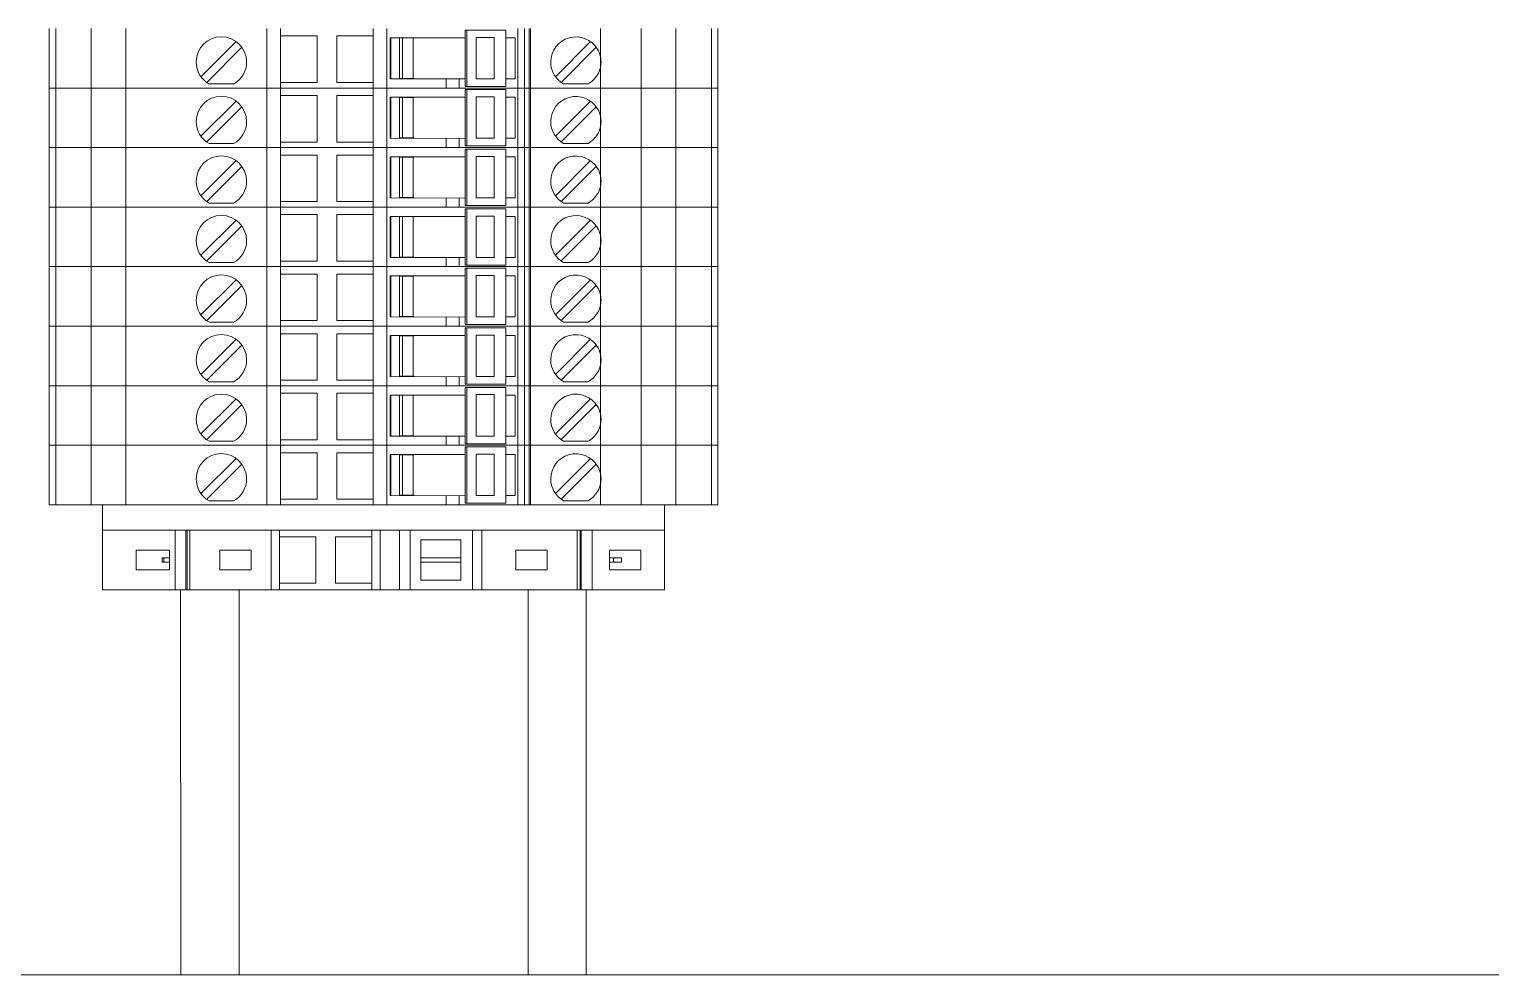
# Model space of a CAD drawing. Header units: millimetres. Extents: x 1880 to 4113, y 771 to 2990.
# Drawn here: x 2686.7 to 2813.1, y 1193.7 to 1275.5 of the extents above; entities that cross this region are included whole.
import ezdxf

# ---------------------------------------------------------------- set-up
doc = ezdxf.new("R2010")
doc.units = ezdxf.units.MM
doc.layers.add('000-PI-Oprema', color=30, linetype='Continuous', lineweight=5)
doc.layers.add('002-PI-Kabelska kanalica', color=150, linetype='Continuous')

msp = doc.modelspace()

# ---------------------------------------------------------------- linework, layer by layer
at = {"color": 0, "linetype": 'ByBlock', "lineweight": 0}
for p, q in [((2699.74, 1227.01), (2699.76, 1193.72)), ((2704.82, 1227.01), (2704.82, 1193.72)), ((2729.82, 1227.01), (2729.82, 1193.72)), ((2734.82, 1193.72), (2734.82, 1227.01)), ((2699.76, 1193.72), (2734.82, 1193.72))]:
    msp.add_line(p, q, dxfattribs=at)
at = {"color": 0, "linetype": 'ByBlock', "lineweight": 0, "ltscale": 0.25}
msp.add_lwpolyline([(2693, 1234.36), (2693, 1227.01), (2741.6, 1227.01), (2741.6, 1234.36), (2693, 1234.36)], dxfattribs=at)
at = {"layer": '000-PI-Oprema', "color": 0, "linetype": 'ByBlock', "lineweight": 0}
for p, q in [((2688.4, 1275.56), (2688.4, 1270.41)), ((2688.95, 1270.41), (2688.95, 1275.56)), ((2692.03, 1275.56), (2692.03, 1270.41)), ((2695.03, 1275.56), (2695.03, 1270.41)), ((2707.2, 1275.56), (2707.2, 1270.41)), ((2708.4, 1275.56), (2708.4, 1270.41)), ((2716.4, 1270.41), (2716.4, 1275.56)), ((2717.6, 1270.41), (2717.6, 1275.56)), ((2724.36, 1275.42), (2724.52, 1275.42)), ((2724.36, 1275.42), (2724.36, 1274.74)), ((2724.52, 1270.55), (2724.52, 1275.42)), ((2724.52, 1275.42), (2727.89, 1275.42)), ((2727.89, 1275.42), (2727.89, 1275.42)), ((2727.89, 1275.42), (2727.89, 1270.55)), ((2728.93, 1275.56), (2728.93, 1270.41)), ((2729.48, 1270.41), (2729.48, 1275.56)), ((2729.9, 1270.41), (2729.9, 1275.56)), ((2730, 1275.56), (2730, 1270.41)), ((2736.08, 1275.56), (2736.08, 1270.41)), ((2739.58, 1275.56), (2739.58, 1270.41)), ((2742.58, 1275.56), (2742.58, 1270.41)), ((2745.66, 1270.41), (2745.66, 1275.56)), ((2746.2, 1275.56), (2746.2, 1270.41)), ((2704.55, 1274.43), (2701.51, 1271.39)), ((2708.4, 1274.91), (2708.4, 1274.91)), ((2708.4, 1274.91), (2711.55, 1274.91)), ((2711.55, 1274.91), (2711.55, 1274.91)), ((2711.55, 1274.91), (2711.55, 1270.89)), ((2713.25, 1274.91), (2716.4, 1274.91)), ((2713.25, 1274.91), (2713.25, 1274.91)), ((2713.25, 1270.89), (2713.25, 1274.91)), ((2716.4, 1274.91), (2716.4, 1274.91)), ((2717.88, 1274.76), (2717.88, 1271.21)), ((2717.88, 1274.76), (2724.36, 1274.76)), ((2717.88, 1274.76), (2717.88, 1274.76)), ((2717.93, 1271.21), (2717.93, 1274.76)), ((2718.68, 1274.74), (2718.68, 1274.74)), ((2718.68, 1274.74), (2718.93, 1274.74)), ((2718.68, 1274.74), (2718.68, 1271.24)), ((2718.93, 1274.76), (2718.93, 1271.21)), ((2718.93, 1274.74), (2719.93, 1274.74)), ((2719.87, 1274.74), (2719.87, 1271.24)), ((2719.93, 1274.74), (2719.93, 1274.76)), ((2724.36, 1271.24), (2724.36, 1274.74)), ((2725.48, 1274.79), (2725.32, 1274.79)), ((2725.32, 1274.74), (2725.32, 1274.79)), ((2725.32, 1271.21), (2725.32, 1274.74)), ((2726.88, 1274.79), (2725.48, 1274.79)), ((2726.88, 1274.79), (2726.88, 1271.19)), ((2727.89, 1274.76), (2728.68, 1274.76)), ((2728.68, 1274.76), (2728.68, 1271.21)), ((2728.68, 1274.76), (2728.68, 1274.76)), ((2735.2, 1274.43), (2732.16, 1271.39)), ((2735.2, 1274.43), (2735.2, 1274.43)), ((2702.01, 1270.9), (2705.04, 1273.93)), ((2707.2, 1273.96), (2707.2, 1273.96)), ((2707.2, 1271.36), (2707.2, 1273.96)), ((2730, 1273.96), (2730, 1271.36)), ((2730, 1273.96), (2730, 1273.96)), ((2732.66, 1270.9), (2735.69, 1273.93)), ((2735.69, 1273.93), (2735.69, 1273.93)), ((2688.4, 1270.41), (2707.2, 1270.41)), ((2688.4, 1270.41), (2689.09, 1270.41)), ((2688.4, 1270.41), (2707.2, 1270.41)), ((2688.4, 1270.41), (2688.4, 1265.26)), ((2688.95, 1265.26), (2688.95, 1270.41)), ((2692.03, 1270.41), (2692.03, 1265.26)), ((2695.03, 1270.41), (2695.03, 1265.26)), ((2702.22, 1270.76), (2702.22, 1270.76)), ((2704.34, 1270.76), (2702.22, 1270.76)), ((2704.34, 1270.76), (2704.34, 1270.76)), ((2707.2, 1271.36), (2707.2, 1271.36)), ((2707.2, 1270.41), (2708.4, 1270.41)), ((2707.2, 1270.41), (2708.4, 1270.41)), ((2707.2, 1270.41), (2707.2, 1265.26)), ((2708.4, 1270.89), (2708.4, 1270.89)), ((2711.55, 1270.89), (2708.4, 1270.89)), ((2716.4, 1270.41), (2708.4, 1270.41)), ((2708.4, 1270.41), (2708.4, 1270.41)), ((2708.4, 1270.41), (2708.4, 1270.41)), ((2716.4, 1270.41), (2708.4, 1270.41)), ((2708.4, 1270.41), (2708.4, 1265.26)), ((2711.55, 1270.89), (2711.55, 1270.89)), ((2713.25, 1270.89), (2713.25, 1270.89)), ((2716.4, 1270.89), (2713.25, 1270.89)), ((2716.4, 1270.89), (2716.4, 1270.89)), ((2716.4, 1270.41), (2717.6, 1270.41)), ((2716.4, 1270.41), (2716.4, 1270.41)), ((2716.4, 1270.41), (2716.4, 1270.41)), ((2716.4, 1270.41), (2717.6, 1270.41)), ((2716.4, 1265.26), (2716.4, 1270.41)), ((2717.6, 1270.41), (2722.73, 1270.41)), ((2717.6, 1270.41), (2735.8, 1270.41)), ((2717.6, 1265.26), (2717.6, 1270.41)), ((2717.88, 1271.21), (2717.88, 1271.21)), ((2717.88, 1271.21), (2724.36, 1271.19)), ((2718.68, 1271.24), (2718.93, 1271.24)), ((2718.68, 1271.24), (2718.68, 1271.24)), ((2718.93, 1271.24), (2719.93, 1271.24)), ((2719.93, 1271.21), (2719.93, 1271.24)), ((2722.2, 1270.41), (2722.2, 1270.41)), ((2722.2, 1270.41), (2722.2, 1270.41)), ((2722.73, 1270.41), (2722.73, 1271.2)), ((2723.83, 1270.41), (2722.73, 1270.41)), ((2722.73, 1270.41), (2722.73, 1270.41)), ((2723.83, 1271.19), (2723.83, 1270.41)), ((2723.83, 1270.41), (2746.2, 1270.41)), ((2723.83, 1270.41), (2723.83, 1270.41)), ((2723.83, 1270.41), (2723.83, 1270.41)), ((2724.36, 1270.55), (2724.36, 1271.24)), ((2724.36, 1270.55), (2724.52, 1270.55)), ((2724.36, 1270.27), (2724.52, 1270.27)), ((2724.36, 1270.27), (2724.36, 1269.59)), ((2724.52, 1270.55), (2727.89, 1270.55)), ((2724.52, 1265.4), (2724.52, 1270.27)), ((2724.52, 1270.27), (2727.89, 1270.27)), ((2725.32, 1271.21), (2726.88, 1271.21)), ((2727.25, 1270.41), (2727.25, 1270.41)), ((2727.25, 1270.41), (2727.25, 1270.41)), ((2727.89, 1271.21), (2728.68, 1271.21)), ((2727.89, 1270.55), (2727.89, 1270.55)), ((2727.89, 1270.27), (2727.89, 1270.27)), ((2727.89, 1270.27), (2727.89, 1265.4)), ((2728.68, 1271.21), (2728.68, 1271.21)), ((2728.93, 1270.41), (2728.93, 1265.26)), ((2729.48, 1265.26), (2729.48, 1270.41)), ((2729.9, 1270.41), (2729.9, 1270.41)), ((2729.9, 1270.41), (2729.9, 1270.41)), ((2729.9, 1265.26), (2729.9, 1270.41)), ((2730, 1271.36), (2730, 1271.36)), ((2730, 1270.41), (2730, 1265.26)), ((2732.16, 1271.39), (2732.16, 1271.39)), ((2732.66, 1270.9), (2732.66, 1270.9)), ((2732.87, 1270.76), (2732.87, 1270.76)), ((2732.87, 1270.76), (2734.99, 1270.76)), ((2734.99, 1270.76), (2734.99, 1270.76)), ((2746.2, 1270.41), (2735.8, 1270.41)), ((2736.08, 1270.41), (2736.08, 1265.26)), ((2739.58, 1270.41), (2739.58, 1265.26)), ((2742.58, 1270.41), (2742.58, 1265.26)), ((2745.66, 1265.26), (2745.66, 1270.41)), ((2746.2, 1270.41), (2746.2, 1265.26)), ((2704.55, 1269.28), (2701.51, 1266.24)), ((2708.4, 1269.76), (2708.4, 1269.76)), ((2708.4, 1269.76), (2711.55, 1269.76)), ((2711.55, 1269.76), (2711.55, 1269.76)), ((2711.55, 1269.76), (2711.55, 1265.74)), ((2713.25, 1269.76), (2716.4, 1269.76)), ((2713.25, 1269.76), (2713.25, 1269.76)), ((2713.25, 1265.74), (2713.25, 1269.76)), ((2716.4, 1269.76), (2716.4, 1269.76)), ((2717.88, 1269.61), (2717.88, 1266.06)), ((2717.88, 1269.61), (2724.36, 1269.61)), ((2717.88, 1269.61), (2717.88, 1269.61)), ((2717.93, 1266.06), (2717.93, 1269.61)), ((2718.68, 1269.59), (2718.68, 1269.59)), ((2718.68, 1269.59), (2718.93, 1269.59)), ((2718.68, 1269.59), (2718.68, 1266.09)), ((2718.93, 1269.61), (2718.93, 1266.06)), ((2718.93, 1269.59), (2719.93, 1269.59)), ((2719.87, 1269.59), (2719.87, 1266.09)), ((2719.93, 1269.59), (2719.93, 1269.61)), ((2724.36, 1266.09), (2724.36, 1269.59)), ((2725.48, 1269.64), (2725.32, 1269.64)), ((2725.32, 1269.59), (2725.32, 1269.64)), ((2725.32, 1266.06), (2725.32, 1269.59)), ((2726.88, 1269.64), (2725.48, 1269.64)), ((2726.88, 1269.64), (2726.88, 1266.04)), ((2727.89, 1269.61), (2728.68, 1269.61)), ((2728.68, 1269.61), (2728.68, 1266.06)), ((2728.68, 1269.61), (2728.68, 1269.61)), ((2735.2, 1269.28), (2732.16, 1266.24)), ((2735.2, 1269.28), (2735.2, 1269.28)), ((2702.01, 1265.75), (2705.04, 1268.78)), ((2707.2, 1268.81), (2707.2, 1268.81)), ((2707.2, 1266.21), (2707.2, 1268.81)), ((2730, 1268.81), (2730, 1266.21)), ((2730, 1268.81), (2730, 1268.81)), ((2732.66, 1265.75), (2735.69, 1268.78)), ((2735.69, 1268.78), (2735.69, 1268.78)), ((2688.4, 1265.26), (2707.2, 1265.26)), ((2688.4, 1265.26), (2689.09, 1265.26)), ((2688.4, 1265.26), (2707.2, 1265.26)), ((2688.4, 1265.26), (2688.4, 1260.11)), ((2688.95, 1260.11), (2688.95, 1265.26)), ((2692.03, 1265.26), (2692.03, 1260.11)), ((2695.03, 1265.26), (2695.03, 1260.11)), ((2702.22, 1265.61), (2702.22, 1265.61)), ((2704.34, 1265.61), (2702.22, 1265.61)), ((2704.34, 1265.61), (2704.34, 1265.61)), ((2707.2, 1266.21), (2707.2, 1266.21)), ((2707.2, 1265.26), (2708.4, 1265.26)), ((2707.2, 1265.26), (2708.4, 1265.26)), ((2707.2, 1265.26), (2707.2, 1260.11)), ((2708.4, 1265.74), (2708.4, 1265.74)), ((2711.55, 1265.74), (2708.4, 1265.74)), ((2716.4, 1265.26), (2708.4, 1265.26)), ((2708.4, 1265.26), (2708.4, 1265.26)), ((2708.4, 1265.26), (2708.4, 1265.26)), ((2716.4, 1265.26), (2708.4, 1265.26)), ((2708.4, 1265.26), (2708.4, 1260.11)), ((2711.55, 1265.74), (2711.55, 1265.74)), ((2713.25, 1265.74), (2713.25, 1265.74)), ((2716.4, 1265.74), (2713.25, 1265.74)), ((2716.4, 1265.74), (2716.4, 1265.74)), ((2716.4, 1265.26), (2717.6, 1265.26)), ((2716.4, 1265.26), (2716.4, 1265.26)), ((2716.4, 1265.26), (2716.4, 1265.26)), ((2716.4, 1265.26), (2717.6, 1265.26)), ((2716.4, 1260.11), (2716.4, 1265.26)), ((2717.6, 1265.26), (2722.73, 1265.26)), ((2717.6, 1265.26), (2735.8, 1265.26)), ((2717.6, 1260.11), (2717.6, 1265.26)), ((2717.88, 1266.06), (2717.88, 1266.06)), ((2717.88, 1266.06), (2724.36, 1266.04)), ((2718.68, 1266.09), (2718.93, 1266.09)), ((2718.68, 1266.09), (2718.68, 1266.09)), ((2718.93, 1266.09), (2719.93, 1266.09)), ((2719.93, 1266.06), (2719.93, 1266.09)), ((2722.2, 1265.26), (2722.2, 1265.26)), ((2722.2, 1265.26), (2722.2, 1265.26)), ((2722.73, 1265.26), (2722.73, 1266.05)), ((2723.83, 1265.26), (2722.73, 1265.26)), ((2722.73, 1265.26), (2722.73, 1265.26)), ((2723.83, 1266.04), (2723.83, 1265.26)), ((2723.83, 1265.26), (2746.2, 1265.26)), ((2723.83, 1265.26), (2723.83, 1265.26)), ((2723.83, 1265.26), (2723.83, 1265.26)), ((2724.36, 1265.4), (2724.36, 1266.09)), ((2724.36, 1265.4), (2724.52, 1265.4)), ((2724.52, 1265.4), (2727.89, 1265.4)), ((2725.32, 1266.06), (2726.88, 1266.06)), ((2727.25, 1265.26), (2727.25, 1265.26)), ((2727.25, 1265.26), (2727.25, 1265.26)), ((2727.89, 1266.06), (2728.68, 1266.06)), ((2727.89, 1265.4), (2727.89, 1265.4)), ((2728.68, 1266.06), (2728.68, 1266.06)), ((2728.93, 1265.26), (2728.93, 1260.11)), ((2729.48, 1260.11), (2729.48, 1265.26)), ((2729.9, 1265.26), (2729.9, 1265.26)), ((2729.9, 1265.26), (2729.9, 1265.26)), ((2729.9, 1260.11), (2729.9, 1265.26)), ((2730, 1266.21), (2730, 1266.21)), ((2730, 1265.26), (2730, 1260.11)), ((2732.16, 1266.24), (2732.16, 1266.24)), ((2732.66, 1265.75), (2732.66, 1265.75)), ((2732.87, 1265.61), (2732.87, 1265.61)), ((2732.87, 1265.61), (2734.99, 1265.61)), ((2734.99, 1265.61), (2734.99, 1265.61)), ((2746.2, 1265.26), (2735.8, 1265.26)), ((2736.08, 1265.26), (2736.08, 1260.11)), ((2739.58, 1265.26), (2739.58, 1260.11)), ((2742.58, 1265.26), (2742.58, 1260.11)), ((2745.66, 1260.11), (2745.66, 1265.26)), ((2746.2, 1265.26), (2746.2, 1260.11)), ((2704.55, 1264.13), (2701.51, 1261.09)), ((2708.4, 1264.61), (2708.4, 1264.61)), ((2708.4, 1264.61), (2711.55, 1264.61)), ((2711.55, 1264.61), (2711.55, 1264.61)), ((2711.55, 1264.61), (2711.55, 1260.59)), ((2713.25, 1264.61), (2716.4, 1264.61)), ((2713.25, 1264.61), (2713.25, 1264.61)), ((2713.25, 1260.59), (2713.25, 1264.61)), ((2716.4, 1264.61), (2716.4, 1264.61)), ((2717.88, 1264.46), (2717.88, 1260.91)), ((2717.88, 1264.46), (2724.36, 1264.46)), ((2717.88, 1264.46), (2717.88, 1264.46)), ((2717.93, 1260.91), (2717.93, 1264.46)), ((2718.68, 1264.44), (2718.68, 1264.44)), ((2718.68, 1264.44), (2718.93, 1264.44)), ((2718.68, 1264.44), (2718.68, 1260.94)), ((2718.93, 1264.46), (2718.93, 1260.91)), ((2718.93, 1264.44), (2719.93, 1264.44)), ((2719.87, 1264.44), (2719.87, 1260.94)), ((2719.93, 1264.44), (2719.93, 1264.46)), ((2724.36, 1265.12), (2724.52, 1265.12)), ((2724.36, 1265.12), (2724.36, 1264.44)), ((2724.36, 1260.94), (2724.36, 1264.44)), ((2724.52, 1260.25), (2724.52, 1265.12)), ((2724.52, 1265.12), (2727.89, 1265.12)), ((2725.48, 1264.49), (2725.32, 1264.49)), ((2725.32, 1264.44), (2725.32, 1264.49)), ((2725.32, 1260.91), (2725.32, 1264.44)), ((2726.88, 1264.49), (2725.48, 1264.49)), ((2726.88, 1264.49), (2726.88, 1260.89)), ((2727.89, 1265.12), (2727.89, 1265.12)), ((2727.89, 1265.12), (2727.89, 1260.25)), ((2727.89, 1264.46), (2728.68, 1264.46)), ((2728.68, 1264.46), (2728.68, 1260.91)), ((2728.68, 1264.46), (2728.68, 1264.46)), ((2735.2, 1264.13), (2732.16, 1261.09)), ((2735.2, 1264.13), (2735.2, 1264.13)), ((2702.01, 1260.6), (2705.04, 1263.63)), ((2707.2, 1263.66), (2707.2, 1263.66)), ((2707.2, 1261.06), (2707.2, 1263.66)), ((2730, 1263.66), (2730, 1261.06)), ((2730, 1263.66), (2730, 1263.66)), ((2732.66, 1260.6), (2735.69, 1263.63)), ((2735.69, 1263.63), (2735.69, 1263.63)), ((2702.22, 1260.46), (2702.22, 1260.46)), ((2704.34, 1260.46), (2702.22, 1260.46)), ((2704.34, 1260.46), (2704.34, 1260.46)), ((2707.2, 1261.06), (2707.2, 1261.06)), ((2708.4, 1260.59), (2708.4, 1260.59)), ((2711.55, 1260.59), (2708.4, 1260.59)), ((2711.55, 1260.59), (2711.55, 1260.59)), ((2713.25, 1260.59), (2713.25, 1260.59)), ((2716.4, 1260.59), (2713.25, 1260.59)), ((2716.4, 1260.59), (2716.4, 1260.59)), ((2717.88, 1260.91), (2717.88, 1260.91)), ((2717.88, 1260.91), (2724.36, 1260.89)), ((2718.68, 1260.94), (2718.93, 1260.94)), ((2718.68, 1260.94), (2718.68, 1260.94)), ((2718.93, 1260.94), (2719.93, 1260.94)), ((2719.93, 1260.91), (2719.93, 1260.94)), ((2722.73, 1260.11), (2722.73, 1260.9)), ((2723.83, 1260.89), (2723.83, 1260.11)), ((2724.36, 1260.25), (2724.36, 1260.94)), ((2724.36, 1260.25), (2724.52, 1260.25)), ((2724.52, 1260.25), (2727.89, 1260.25)), ((2725.32, 1260.91), (2726.88, 1260.91)), ((2727.89, 1260.91), (2728.68, 1260.91)), ((2727.89, 1260.25), (2727.89, 1260.25)), ((2728.68, 1260.91), (2728.68, 1260.91)), ((2730, 1261.06), (2730, 1261.06)), ((2732.16, 1261.09), (2732.16, 1261.09)), ((2732.66, 1260.6), (2732.66, 1260.6)), ((2732.87, 1260.46), (2732.87, 1260.46)), ((2732.87, 1260.46), (2734.99, 1260.46)), ((2734.99, 1260.46), (2734.99, 1260.46)), ((2688.4, 1260.11), (2707.2, 1260.11)), ((2688.4, 1260.11), (2689.09, 1260.11)), ((2688.4, 1260.11), (2707.2, 1260.11)), ((2688.4, 1260.11), (2688.4, 1254.96)), ((2688.95, 1254.96), (2688.95, 1260.11)), ((2692.03, 1260.11), (2692.03, 1254.96)), ((2695.03, 1260.11), (2695.03, 1254.96)), ((2704.55, 1258.98), (2701.51, 1255.94)), ((2707.2, 1260.11), (2708.4, 1260.11)), ((2707.2, 1260.11), (2708.4, 1260.11)), ((2707.2, 1260.11), (2707.2, 1254.96)), ((2716.4, 1260.11), (2708.4, 1260.11)), ((2708.4, 1260.11), (2708.4, 1260.11)), ((2708.4, 1260.11), (2708.4, 1260.11)), ((2716.4, 1260.11), (2708.4, 1260.11)), ((2708.4, 1260.11), (2708.4, 1254.96)), ((2708.4, 1259.46), (2708.4, 1259.46)), ((2708.4, 1259.46), (2711.55, 1259.46)), ((2711.55, 1259.46), (2711.55, 1259.46)), ((2711.55, 1259.46), (2711.55, 1255.44)), ((2713.25, 1259.46), (2716.4, 1259.46)), ((2713.25, 1259.46), (2713.25, 1259.46)), ((2713.25, 1255.44), (2713.25, 1259.46)), ((2716.4, 1260.11), (2717.6, 1260.11)), ((2716.4, 1260.11), (2716.4, 1260.11)), ((2716.4, 1260.11), (2716.4, 1260.11)), ((2716.4, 1260.11), (2717.6, 1260.11)), ((2716.4, 1254.96), (2716.4, 1260.11)), ((2716.4, 1259.46), (2716.4, 1259.46)), ((2717.6, 1260.11), (2722.73, 1260.11)), ((2717.6, 1260.11), (2735.8, 1260.11)), ((2717.6, 1254.96), (2717.6, 1260.11)), ((2717.88, 1259.31), (2717.88, 1255.76)), ((2717.88, 1259.31), (2724.36, 1259.31)), ((2717.88, 1259.31), (2717.88, 1259.31)), ((2717.93, 1255.76), (2717.93, 1259.31)), ((2718.68, 1259.29), (2718.68, 1259.29)), ((2718.68, 1259.29), (2718.93, 1259.29)), ((2718.68, 1259.29), (2718.68, 1255.79)), ((2718.93, 1259.31), (2718.93, 1255.76)), ((2718.93, 1259.29), (2719.93, 1259.29)), ((2719.87, 1259.29), (2719.87, 1255.79)), ((2719.93, 1259.29), (2719.93, 1259.31)), ((2722.2, 1260.11), (2722.2, 1260.11)), ((2722.2, 1260.11), (2722.2, 1260.11)), ((2723.83, 1260.11), (2722.73, 1260.11)), ((2722.73, 1260.11), (2722.73, 1260.11)), ((2723.83, 1260.11), (2746.2, 1260.11)), ((2723.83, 1260.11), (2723.83, 1260.11)), ((2723.83, 1260.11), (2723.83, 1260.11)), ((2724.36, 1259.97), (2724.52, 1259.97)), ((2724.36, 1259.97), (2724.36, 1259.29)), ((2724.36, 1255.79), (2724.36, 1259.29)), ((2724.52, 1255.1), (2724.52, 1259.97)), ((2724.52, 1259.97), (2727.89, 1259.97)), ((2725.48, 1259.34), (2725.32, 1259.34)), ((2725.32, 1259.29), (2725.32, 1259.34)), ((2725.32, 1255.76), (2725.32, 1259.29)), ((2726.88, 1259.34), (2725.48, 1259.34)), ((2726.88, 1259.34), (2726.88, 1255.74)), ((2727.25, 1260.11), (2727.25, 1260.11)), ((2727.25, 1260.11), (2727.25, 1260.11)), ((2727.89, 1259.97), (2727.89, 1259.97)), ((2727.89, 1259.97), (2727.89, 1255.1)), ((2727.89, 1259.31), (2728.68, 1259.31)), ((2728.68, 1259.31), (2728.68, 1255.76)), ((2728.68, 1259.31), (2728.68, 1259.31)), ((2728.93, 1260.11), (2728.93, 1254.96)), ((2729.48, 1254.96), (2729.48, 1260.11)), ((2729.9, 1260.11), (2729.9, 1260.11)), ((2729.9, 1260.11), (2729.9, 1260.11)), ((2729.9, 1254.96), (2729.9, 1260.11)), ((2730, 1260.11), (2730, 1254.96)), ((2735.2, 1258.98), (2732.16, 1255.94)), ((2735.2, 1258.98), (2735.2, 1258.98)), ((2746.2, 1260.11), (2735.8, 1260.11)), ((2736.08, 1260.11), (2736.08, 1254.96)), ((2739.58, 1260.11), (2739.58, 1254.96)), ((2742.58, 1260.11), (2742.58, 1254.96)), ((2745.66, 1254.96), (2745.66, 1260.11)), ((2746.2, 1260.11), (2746.2, 1254.96)), ((2702.01, 1255.45), (2705.04, 1258.48)), ((2707.2, 1258.51), (2707.2, 1258.51)), ((2707.2, 1255.91), (2707.2, 1258.51)), ((2730, 1258.51), (2730, 1255.91)), ((2730, 1258.51), (2730, 1258.51)), ((2732.66, 1255.45), (2735.69, 1258.48)), ((2735.69, 1258.48), (2735.69, 1258.48)), ((2702.22, 1255.31), (2702.22, 1255.31)), ((2704.34, 1255.31), (2702.22, 1255.31)), ((2704.34, 1255.31), (2704.34, 1255.31)), ((2707.2, 1255.91), (2707.2, 1255.91)), ((2708.4, 1255.44), (2708.4, 1255.44)), ((2711.55, 1255.44), (2708.4, 1255.44)), ((2711.55, 1255.44), (2711.55, 1255.44)), ((2713.25, 1255.44), (2713.25, 1255.44)), ((2716.4, 1255.44), (2713.25, 1255.44)), ((2716.4, 1255.44), (2716.4, 1255.44)), ((2717.88, 1255.76), (2717.88, 1255.76)), ((2717.88, 1255.76), (2724.36, 1255.74)), ((2718.68, 1255.79), (2718.93, 1255.79)), ((2718.68, 1255.79), (2718.68, 1255.79)), ((2718.93, 1255.79), (2719.93, 1255.79)), ((2719.93, 1255.76), (2719.93, 1255.79)), ((2722.73, 1254.96), (2722.73, 1255.75)), ((2723.83, 1255.74), (2723.83, 1254.96)), ((2724.36, 1255.1), (2724.36, 1255.79)), ((2724.36, 1255.1), (2724.52, 1255.1)), ((2724.52, 1255.1), (2727.89, 1255.1)), ((2725.32, 1255.76), (2726.88, 1255.76)), ((2727.89, 1255.76), (2728.68, 1255.76)), ((2727.89, 1255.1), (2727.89, 1255.1)), ((2728.68, 1255.76), (2728.68, 1255.76)), ((2730, 1255.91), (2730, 1255.91)), ((2732.16, 1255.94), (2732.16, 1255.94)), ((2732.66, 1255.45), (2732.66, 1255.45)), ((2732.87, 1255.31), (2732.87, 1255.31)), ((2732.87, 1255.31), (2734.99, 1255.31)), ((2734.99, 1255.31), (2734.99, 1255.31)), ((2688.4, 1254.96), (2707.2, 1254.96)), ((2688.4, 1254.96), (2689.09, 1254.96)), ((2688.4, 1254.96), (2707.2, 1254.96)), ((2688.4, 1254.96), (2688.4, 1249.81)), ((2688.95, 1249.81), (2688.95, 1254.96)), ((2692.03, 1254.96), (2692.03, 1249.81)), ((2695.03, 1254.96), (2695.03, 1249.81)), ((2704.55, 1253.83), (2701.51, 1250.79)), ((2707.2, 1254.96), (2708.4, 1254.96)), ((2707.2, 1254.96), (2708.4, 1254.96)), ((2707.2, 1254.96), (2707.2, 1249.81)), ((2716.4, 1254.96), (2708.4, 1254.96)), ((2708.4, 1254.96), (2708.4, 1254.96)), ((2708.4, 1254.96), (2708.4, 1254.96)), ((2716.4, 1254.96), (2708.4, 1254.96)), ((2708.4, 1254.96), (2708.4, 1249.81)), ((2708.4, 1254.31), (2708.4, 1254.31)), ((2708.4, 1254.31), (2711.55, 1254.31)), ((2711.55, 1254.31), (2711.55, 1254.31)), ((2711.55, 1254.31), (2711.55, 1250.29)), ((2713.25, 1254.31), (2716.4, 1254.31)), ((2713.25, 1254.31), (2713.25, 1254.31)), ((2713.25, 1250.29), (2713.25, 1254.31)), ((2716.4, 1254.96), (2717.6, 1254.96)), ((2716.4, 1254.96), (2716.4, 1254.96)), ((2716.4, 1254.96), (2716.4, 1254.96)), ((2716.4, 1254.96), (2717.6, 1254.96)), ((2716.4, 1249.81), (2716.4, 1254.96)), ((2716.4, 1254.31), (2716.4, 1254.31)), ((2717.6, 1254.96), (2722.73, 1254.96)), ((2717.6, 1254.96), (2735.8, 1254.96)), ((2717.6, 1249.81), (2717.6, 1254.96)), ((2717.88, 1254.16), (2717.88, 1250.61)), ((2717.88, 1254.16), (2724.36, 1254.16)), ((2717.88, 1254.16), (2717.88, 1254.16)), ((2717.93, 1250.61), (2717.93, 1254.16)), ((2718.68, 1254.14), (2718.68, 1254.14)), ((2718.68, 1254.14), (2718.93, 1254.14)), ((2718.68, 1254.14), (2718.68, 1250.64)), ((2718.93, 1254.16), (2718.93, 1250.61)), ((2718.93, 1254.14), (2719.93, 1254.14)), ((2719.87, 1254.14), (2719.87, 1250.64)), ((2719.93, 1254.14), (2719.93, 1254.16)), ((2722.2, 1254.96), (2722.2, 1254.96)), ((2722.2, 1254.96), (2722.2, 1254.96)), ((2723.83, 1254.96), (2722.73, 1254.96)), ((2722.73, 1254.96), (2722.73, 1254.96)), ((2723.83, 1254.96), (2746.2, 1254.96)), ((2723.83, 1254.96), (2723.83, 1254.96)), ((2723.83, 1254.96), (2723.83, 1254.96)), ((2724.36, 1254.82), (2724.52, 1254.82)), ((2724.36, 1254.82), (2724.36, 1254.14)), ((2724.36, 1250.64), (2724.36, 1254.14)), ((2724.52, 1249.95), (2724.52, 1254.82)), ((2724.52, 1254.82), (2727.89, 1254.82)), ((2725.48, 1254.19), (2725.32, 1254.19)), ((2725.32, 1254.14), (2725.32, 1254.19)), ((2725.32, 1250.61), (2725.32, 1254.14)), ((2726.88, 1254.19), (2725.48, 1254.19)), ((2726.88, 1254.19), (2726.88, 1250.59)), ((2727.25, 1254.96), (2727.25, 1254.96)), ((2727.25, 1254.96), (2727.25, 1254.96)), ((2727.89, 1254.82), (2727.89, 1254.82)), ((2727.89, 1254.82), (2727.89, 1249.95)), ((2727.89, 1254.16), (2728.68, 1254.16)), ((2728.68, 1254.16), (2728.68, 1250.61)), ((2728.68, 1254.16), (2728.68, 1254.16)), ((2728.93, 1254.96), (2728.93, 1249.81)), ((2729.48, 1249.81), (2729.48, 1254.96)), ((2729.9, 1254.96), (2729.9, 1254.96)), ((2729.9, 1254.96), (2729.9, 1254.96)), ((2729.9, 1249.81), (2729.9, 1254.96)), ((2730, 1254.96), (2730, 1249.81)), ((2735.2, 1253.83), (2732.16, 1250.79)), ((2735.2, 1253.83), (2735.2, 1253.83)), ((2746.2, 1254.96), (2735.8, 1254.96)), ((2736.08, 1254.96), (2736.08, 1249.81)), ((2739.58, 1254.96), (2739.58, 1249.81)), ((2742.58, 1254.96), (2742.58, 1249.81)), ((2745.66, 1249.81), (2745.66, 1254.96)), ((2746.2, 1254.96), (2746.2, 1249.81)), ((2702.01, 1250.3), (2705.04, 1253.33)), ((2707.2, 1253.36), (2707.2, 1253.36)), ((2707.2, 1250.76), (2707.2, 1253.36)), ((2730, 1253.36), (2730, 1250.76)), ((2730, 1253.36), (2730, 1253.36)), ((2732.66, 1250.3), (2735.69, 1253.33)), ((2735.69, 1253.33), (2735.69, 1253.33)), ((2702.22, 1250.16), (2702.22, 1250.16)), ((2704.34, 1250.16), (2702.22, 1250.16)), ((2704.34, 1250.16), (2704.34, 1250.16)), ((2707.2, 1250.76), (2707.2, 1250.76)), ((2708.4, 1250.29), (2708.4, 1250.29)), ((2711.55, 1250.29), (2708.4, 1250.29)), ((2711.55, 1250.29), (2711.55, 1250.29)), ((2713.25, 1250.29), (2713.25, 1250.29)), ((2716.4, 1250.29), (2713.25, 1250.29)), ((2716.4, 1250.29), (2716.4, 1250.29)), ((2717.88, 1250.61), (2717.88, 1250.61)), ((2717.88, 1250.61), (2724.36, 1250.59)), ((2718.68, 1250.64), (2718.93, 1250.64)), ((2718.68, 1250.64), (2718.68, 1250.64)), ((2718.93, 1250.64), (2719.93, 1250.64)), ((2719.93, 1250.61), (2719.93, 1250.64)), ((2722.73, 1249.81), (2722.73, 1250.6)), ((2723.83, 1250.59), (2723.83, 1249.81)), ((2724.36, 1249.95), (2724.36, 1250.64)), ((2725.32, 1250.61), (2726.88, 1250.61)), ((2727.89, 1250.61), (2728.68, 1250.61)), ((2728.68, 1250.61), (2728.68, 1250.61)), ((2730, 1250.76), (2730, 1250.76)), ((2732.16, 1250.79), (2732.16, 1250.79)), ((2732.66, 1250.3), (2732.66, 1250.3)), ((2732.87, 1250.16), (2732.87, 1250.16)), ((2732.87, 1250.16), (2734.99, 1250.16)), ((2734.99, 1250.16), (2734.99, 1250.16)), ((2688.4, 1249.81), (2707.2, 1249.81)), ((2688.4, 1249.81), (2689.09, 1249.81)), ((2688.4, 1249.81), (2707.2, 1249.81)), ((2688.4, 1249.81), (2688.4, 1244.66)), ((2688.95, 1244.66), (2688.95, 1249.81)), ((2692.03, 1249.81), (2692.03, 1244.66)), ((2695.03, 1249.81), (2695.03, 1244.66)), ((2707.2, 1249.81), (2708.4, 1249.81)), ((2707.2, 1249.81), (2708.4, 1249.81)), ((2707.2, 1249.81), (2707.2, 1244.66)), ((2716.4, 1249.81), (2708.4, 1249.81)), ((2708.4, 1249.81), (2708.4, 1249.81)), ((2708.4, 1249.81), (2708.4, 1249.81)), ((2716.4, 1249.81), (2708.4, 1249.81)), ((2708.4, 1249.81), (2708.4, 1244.66)), ((2708.4, 1249.16), (2708.4, 1249.16)), ((2708.4, 1249.16), (2711.55, 1249.16)), ((2711.55, 1249.16), (2711.55, 1249.16)), ((2711.55, 1249.16), (2711.55, 1245.14)), ((2713.25, 1249.16), (2716.4, 1249.16)), ((2713.25, 1249.16), (2713.25, 1249.16)), ((2713.25, 1245.14), (2713.25, 1249.16)), ((2716.4, 1249.81), (2717.6, 1249.81)), ((2716.4, 1249.81), (2716.4, 1249.81)), ((2716.4, 1249.81), (2716.4, 1249.81)), ((2716.4, 1249.81), (2717.6, 1249.81)), ((2716.4, 1244.66), (2716.4, 1249.81)), ((2716.4, 1249.16), (2716.4, 1249.16)), ((2717.6, 1249.81), (2722.73, 1249.81)), ((2717.6, 1249.81), (2735.8, 1249.81)), ((2717.6, 1244.66), (2717.6, 1249.81)), ((2717.88, 1249.01), (2717.88, 1245.46)), ((2717.88, 1249.01), (2724.36, 1249.01)), ((2717.88, 1249.01), (2717.88, 1249.01)), ((2717.93, 1245.46), (2717.93, 1249.01)), ((2718.68, 1248.99), (2718.68, 1248.99)), ((2718.68, 1248.99), (2718.93, 1248.99)), ((2718.68, 1248.99), (2718.68, 1245.49)), ((2718.93, 1249.01), (2718.93, 1245.46)), ((2718.93, 1248.99), (2719.93, 1248.99)), ((2719.87, 1248.99), (2719.87, 1245.49)), ((2719.93, 1248.99), (2719.93, 1249.01)), ((2722.2, 1249.81), (2722.2, 1249.81)), ((2722.2, 1249.81), (2722.2, 1249.81)), ((2723.83, 1249.81), (2722.73, 1249.81)), ((2722.73, 1249.81), (2722.73, 1249.81)), ((2723.83, 1249.81), (2746.2, 1249.81)), ((2723.83, 1249.81), (2723.83, 1249.81)), ((2723.83, 1249.81), (2723.83, 1249.81)), ((2724.36, 1249.95), (2724.52, 1249.95)), ((2724.36, 1249.67), (2724.52, 1249.67)), ((2724.36, 1249.67), (2724.36, 1248.99)), ((2724.36, 1245.49), (2724.36, 1248.99)), ((2724.52, 1249.95), (2727.89, 1249.95)), ((2724.52, 1244.8), (2724.52, 1249.67)), ((2724.52, 1249.67), (2727.89, 1249.67)), ((2725.48, 1249.04), (2725.32, 1249.04)), ((2725.32, 1248.99), (2725.32, 1249.04)), ((2725.32, 1245.46), (2725.32, 1248.99)), ((2726.88, 1249.04), (2725.48, 1249.04)), ((2726.88, 1249.04), (2726.88, 1245.44)), ((2727.25, 1249.81), (2727.25, 1249.81)), ((2727.25, 1249.81), (2727.25, 1249.81)), ((2727.89, 1249.95), (2727.89, 1249.95)), ((2727.89, 1249.67), (2727.89, 1249.67)), ((2727.89, 1249.67), (2727.89, 1244.8)), ((2727.89, 1249.01), (2728.68, 1249.01)), ((2728.68, 1249.01), (2728.68, 1245.46)), ((2728.68, 1249.01), (2728.68, 1249.01)), ((2728.93, 1249.81), (2728.93, 1244.66)), ((2729.48, 1244.66), (2729.48, 1249.81)), ((2729.9, 1249.81), (2729.9, 1249.81)), ((2729.9, 1249.81), (2729.9, 1249.81)), ((2729.9, 1244.66), (2729.9, 1249.81)), ((2730, 1249.81), (2730, 1244.66)), ((2746.2, 1249.81), (2735.8, 1249.81)), ((2736.08, 1249.81), (2736.08, 1244.66)), ((2739.58, 1249.81), (2739.58, 1244.66)), ((2742.58, 1249.81), (2742.58, 1244.66)), ((2745.66, 1244.66), (2745.66, 1249.81)), ((2746.2, 1249.81), (2746.2, 1244.66)), ((2704.55, 1248.68), (2701.51, 1245.64)), ((2702.01, 1245.15), (2705.04, 1248.18)), ((2707.2, 1248.21), (2707.2, 1248.21)), ((2707.2, 1245.61), (2707.2, 1248.21)), ((2730, 1248.21), (2730, 1245.61)), ((2730, 1248.21), (2730, 1248.21)), ((2735.2, 1248.68), (2732.16, 1245.64)), ((2732.66, 1245.15), (2735.69, 1248.18)), ((2735.2, 1248.68), (2735.2, 1248.68)), ((2735.69, 1248.18), (2735.69, 1248.18)), ((2702.22, 1245.01), (2702.22, 1245.01)), ((2704.34, 1245.01), (2702.22, 1245.01)), ((2704.34, 1245.01), (2704.34, 1245.01)), ((2707.2, 1245.61), (2707.2, 1245.61)), ((2708.4, 1245.14), (2708.4, 1245.14)), ((2711.55, 1245.14), (2708.4, 1245.14)), ((2711.55, 1245.14), (2711.55, 1245.14)), ((2713.25, 1245.14), (2713.25, 1245.14)), ((2716.4, 1245.14), (2713.25, 1245.14)), ((2716.4, 1245.14), (2716.4, 1245.14)), ((2717.88, 1245.46), (2717.88, 1245.46)), ((2717.88, 1245.46), (2724.36, 1245.44)), ((2718.68, 1245.49), (2718.93, 1245.49)), ((2718.68, 1245.49), (2718.68, 1245.49)), ((2718.93, 1245.49), (2719.93, 1245.49)), ((2719.93, 1245.46), (2719.93, 1245.49)), ((2722.73, 1244.66), (2722.73, 1245.45)), ((2723.83, 1245.44), (2723.83, 1244.66)), ((2724.36, 1244.8), (2724.36, 1245.49)), ((2725.32, 1245.46), (2726.88, 1245.46)), ((2727.89, 1245.46), (2728.68, 1245.46)), ((2728.68, 1245.46), (2728.68, 1245.46)), ((2730, 1245.61), (2730, 1245.61)), ((2732.16, 1245.64), (2732.16, 1245.64)), ((2732.66, 1245.15), (2732.66, 1245.15)), ((2732.87, 1245.01), (2732.87, 1245.01)), ((2732.87, 1245.01), (2734.99, 1245.01)), ((2734.99, 1245.01), (2734.99, 1245.01)), ((2688.4, 1244.66), (2707.2, 1244.66)), ((2688.4, 1244.66), (2689.09, 1244.66)), ((2688.4, 1244.66), (2707.2, 1244.66)), ((2688.4, 1244.66), (2688.4, 1239.51)), ((2688.95, 1239.51), (2688.95, 1244.66)), ((2692.03, 1244.66), (2692.03, 1239.51)), ((2695.03, 1244.66), (2695.03, 1239.51)), ((2707.2, 1244.66), (2708.4, 1244.66)), ((2707.2, 1244.66), (2708.4, 1244.66)), ((2707.2, 1244.66), (2707.2, 1239.51)), ((2716.4, 1244.66), (2708.4, 1244.66)), ((2708.4, 1244.66), (2708.4, 1244.66)), ((2708.4, 1244.66), (2708.4, 1244.66)), ((2716.4, 1244.66), (2708.4, 1244.66)), ((2708.4, 1244.66), (2708.4, 1239.51)), ((2708.4, 1244.01), (2708.4, 1244.01)), ((2708.4, 1244.01), (2711.55, 1244.01)), ((2711.55, 1244.01), (2711.55, 1244.01)), ((2711.55, 1244.01), (2711.55, 1239.99)), ((2713.25, 1244.01), (2716.4, 1244.01)), ((2713.25, 1244.01), (2713.25, 1244.01)), ((2713.25, 1239.99), (2713.25, 1244.01)), ((2716.4, 1244.66), (2717.6, 1244.66)), ((2716.4, 1244.66), (2716.4, 1244.66)), ((2716.4, 1244.66), (2716.4, 1244.66)), ((2716.4, 1244.66), (2717.6, 1244.66)), ((2716.4, 1239.51), (2716.4, 1244.66)), ((2716.4, 1244.01), (2716.4, 1244.01)), ((2717.6, 1244.66), (2722.73, 1244.66)), ((2717.6, 1244.66), (2735.8, 1244.66)), ((2717.6, 1239.51), (2717.6, 1244.66)), ((2717.88, 1243.86), (2717.88, 1240.31)), ((2717.88, 1243.86), (2724.36, 1243.86)), ((2717.88, 1243.86), (2717.88, 1243.86)), ((2717.93, 1240.31), (2717.93, 1243.86)), ((2718.68, 1243.84), (2718.68, 1243.84)), ((2718.68, 1243.84), (2718.93, 1243.84)), ((2718.68, 1243.84), (2718.68, 1240.34)), ((2718.93, 1243.86), (2718.93, 1240.31)), ((2718.93, 1243.84), (2719.93, 1243.84)), ((2719.87, 1243.84), (2719.87, 1240.34)), ((2719.93, 1243.84), (2719.93, 1243.86)), ((2722.2, 1244.66), (2722.2, 1244.66)), ((2722.2, 1244.66), (2722.2, 1244.66)), ((2723.83, 1244.66), (2722.73, 1244.66)), ((2722.73, 1244.66), (2722.73, 1244.66)), ((2723.83, 1244.66), (2746.2, 1244.66)), ((2723.83, 1244.66), (2723.83, 1244.66)), ((2723.83, 1244.66), (2723.83, 1244.66)), ((2724.36, 1244.8), (2724.52, 1244.8)), ((2724.36, 1244.52), (2724.52, 1244.52)), ((2724.36, 1244.52), (2724.36, 1243.84)), ((2724.36, 1240.34), (2724.36, 1243.84)), ((2724.52, 1244.8), (2727.89, 1244.8)), ((2724.52, 1239.65), (2724.52, 1244.52)), ((2724.52, 1244.52), (2727.89, 1244.52)), ((2725.48, 1243.89), (2725.32, 1243.89)), ((2725.32, 1243.84), (2725.32, 1243.89)), ((2725.32, 1240.31), (2725.32, 1243.84)), ((2726.88, 1243.89), (2725.48, 1243.89)), ((2726.88, 1243.89), (2726.88, 1240.29)), ((2727.25, 1244.66), (2727.25, 1244.66)), ((2727.25, 1244.66), (2727.25, 1244.66)), ((2727.89, 1244.8), (2727.89, 1244.8)), ((2727.89, 1244.52), (2727.89, 1244.52)), ((2727.89, 1244.52), (2727.89, 1239.65)), ((2727.89, 1243.86), (2728.68, 1243.86)), ((2728.68, 1243.86), (2728.68, 1240.31)), ((2728.68, 1243.86), (2728.68, 1243.86)), ((2728.93, 1244.66), (2728.93, 1239.51)), ((2729.48, 1239.51), (2729.48, 1244.66)), ((2729.9, 1244.66), (2729.9, 1244.66)), ((2729.9, 1244.66), (2729.9, 1244.66)), ((2729.9, 1239.51), (2729.9, 1244.66)), ((2730, 1244.66), (2730, 1239.51)), ((2746.2, 1244.66), (2735.8, 1244.66)), ((2736.08, 1244.66), (2736.08, 1239.51)), ((2739.58, 1244.66), (2739.58, 1239.51)), ((2742.58, 1244.66), (2742.58, 1239.51)), ((2745.66, 1239.51), (2745.66, 1244.66)), ((2746.2, 1244.66), (2746.2, 1239.51)), ((2704.55, 1243.53), (2701.51, 1240.49)), ((2702.01, 1240), (2705.04, 1243.03)), ((2707.2, 1243.06), (2707.2, 1243.06)), ((2707.2, 1240.46), (2707.2, 1243.06)), ((2730, 1243.06), (2730, 1240.46)), ((2730, 1243.06), (2730, 1243.06)), ((2735.2, 1243.53), (2732.16, 1240.49)), ((2732.66, 1240), (2735.69, 1243.03)), ((2735.2, 1243.53), (2735.2, 1243.53)), ((2735.69, 1243.03), (2735.69, 1243.03)), ((2707.2, 1240.46), (2707.2, 1240.46)), ((2708.4, 1239.99), (2708.4, 1239.99)), ((2711.55, 1239.99), (2708.4, 1239.99)), ((2711.55, 1239.99), (2711.55, 1239.99)), ((2713.25, 1239.99), (2713.25, 1239.99)), ((2716.4, 1239.99), (2713.25, 1239.99)), ((2716.4, 1239.99), (2716.4, 1239.99)), ((2717.88, 1240.31), (2717.88, 1240.31)), ((2717.88, 1240.31), (2724.36, 1240.29)), ((2718.68, 1240.34), (2718.93, 1240.34)), ((2718.68, 1240.34), (2718.68, 1240.34)), ((2718.93, 1240.34), (2719.93, 1240.34)), ((2719.93, 1240.31), (2719.93, 1240.34)), ((2722.73, 1239.51), (2722.73, 1240.3)), ((2723.83, 1240.29), (2723.83, 1239.51)), ((2724.36, 1239.65), (2724.36, 1240.34)), ((2725.32, 1240.31), (2726.88, 1240.31)), ((2727.89, 1240.31), (2728.68, 1240.31)), ((2728.68, 1240.31), (2728.68, 1240.31)), ((2730, 1240.46), (2730, 1240.46)), ((2732.16, 1240.49), (2732.16, 1240.49)), ((2732.66, 1240), (2732.66, 1240)), ((2688.4, 1239.51), (2707.2, 1239.51)), ((2688.4, 1239.51), (2689.09, 1239.51)), ((2688.4, 1239.51), (2707.2, 1239.51)), ((2688.4, 1239.51), (2688.4, 1234.36)), ((2688.95, 1234.36), (2688.95, 1239.51)), ((2692.03, 1239.51), (2692.03, 1234.36)), ((2695.03, 1239.51), (2695.03, 1234.36)), ((2702.22, 1239.86), (2702.22, 1239.86)), ((2704.34, 1239.86), (2702.22, 1239.86)), ((2704.34, 1239.86), (2704.34, 1239.86)), ((2707.2, 1239.51), (2708.4, 1239.51)), ((2707.2, 1239.51), (2708.4, 1239.51)), ((2707.2, 1239.51), (2707.2, 1234.36)), ((2716.4, 1239.51), (2708.4, 1239.51)), ((2708.4, 1239.51), (2708.4, 1239.51)), ((2708.4, 1239.51), (2708.4, 1239.51)), ((2716.4, 1239.51), (2708.4, 1239.51)), ((2708.4, 1239.51), (2708.4, 1234.36)), ((2708.4, 1238.86), (2708.4, 1238.86)), ((2708.4, 1238.86), (2711.55, 1238.86)), ((2711.55, 1238.86), (2711.55, 1238.86)), ((2711.55, 1238.86), (2711.55, 1234.84)), ((2713.25, 1238.86), (2716.4, 1238.86)), ((2713.25, 1238.86), (2713.25, 1238.86)), ((2713.25, 1234.84), (2713.25, 1238.86)), ((2716.4, 1239.51), (2717.6, 1239.51)), ((2716.4, 1239.51), (2716.4, 1239.51)), ((2716.4, 1239.51), (2716.4, 1239.51)), ((2716.4, 1239.51), (2717.6, 1239.51)), ((2716.4, 1234.36), (2716.4, 1239.51)), ((2716.4, 1238.86), (2716.4, 1238.86)), ((2717.6, 1239.51), (2722.73, 1239.51)), ((2717.6, 1239.51), (2735.8, 1239.51)), ((2717.6, 1234.36), (2717.6, 1239.51)), ((2717.88, 1238.71), (2717.88, 1235.16)), ((2717.88, 1238.71), (2724.36, 1238.71)), ((2717.88, 1238.71), (2717.88, 1238.71)), ((2717.93, 1235.16), (2717.93, 1238.71)), ((2718.68, 1238.69), (2718.68, 1238.69)), ((2718.68, 1238.69), (2718.93, 1238.69)), ((2718.68, 1238.69), (2718.68, 1235.19)), ((2718.93, 1238.71), (2718.93, 1235.16)), ((2718.93, 1238.69), (2719.93, 1238.69)), ((2719.87, 1238.69), (2719.87, 1235.19)), ((2719.93, 1238.69), (2719.93, 1238.71)), ((2722.2, 1239.51), (2722.2, 1239.51)), ((2722.2, 1239.51), (2722.2, 1239.51)), ((2723.83, 1239.51), (2722.73, 1239.51)), ((2722.73, 1239.51), (2722.73, 1239.51)), ((2723.83, 1239.51), (2746.2, 1239.51)), ((2723.83, 1239.51), (2723.83, 1239.51)), ((2723.83, 1239.51), (2723.83, 1239.51)), ((2724.36, 1239.65), (2724.52, 1239.65)), ((2724.36, 1239.37), (2724.52, 1239.37)), ((2724.36, 1239.37), (2724.36, 1238.69)), ((2724.36, 1235.19), (2724.36, 1238.69)), ((2724.52, 1239.65), (2727.89, 1239.65)), ((2724.52, 1234.5), (2724.52, 1239.37)), ((2724.52, 1239.37), (2727.89, 1239.37)), ((2725.48, 1238.74), (2725.32, 1238.74)), ((2725.32, 1238.69), (2725.32, 1238.74)), ((2725.32, 1235.16), (2725.32, 1238.69)), ((2726.88, 1238.74), (2725.48, 1238.74)), ((2726.88, 1238.74), (2726.88, 1235.14)), ((2727.25, 1239.51), (2727.25, 1239.51)), ((2727.25, 1239.51), (2727.25, 1239.51)), ((2727.89, 1239.65), (2727.89, 1239.65)), ((2727.89, 1239.37), (2727.89, 1239.37)), ((2727.89, 1239.37), (2727.89, 1234.5)), ((2727.89, 1238.71), (2728.68, 1238.71)), ((2728.68, 1238.71), (2728.68, 1235.16)), ((2728.68, 1238.71), (2728.68, 1238.71)), ((2728.93, 1239.51), (2728.93, 1234.36)), ((2729.48, 1234.36), (2729.48, 1239.51)), ((2729.9, 1239.51), (2729.9, 1239.51)), ((2729.9, 1239.51), (2729.9, 1239.51)), ((2729.9, 1234.36), (2729.9, 1239.51)), ((2730, 1239.51), (2730, 1234.36)), ((2732.87, 1239.86), (2732.87, 1239.86)), ((2732.87, 1239.86), (2734.99, 1239.86)), ((2734.99, 1239.86), (2734.99, 1239.86)), ((2746.2, 1239.51), (2735.8, 1239.51)), ((2736.08, 1239.51), (2736.08, 1234.36)), ((2739.58, 1239.51), (2739.58, 1234.36)), ((2742.58, 1239.51), (2742.58, 1234.36)), ((2745.66, 1234.36), (2745.66, 1239.51)), ((2746.2, 1239.51), (2746.2, 1234.36)), ((2704.55, 1238.38), (2701.51, 1235.34)), ((2702.01, 1234.85), (2705.04, 1237.88)), ((2707.2, 1237.91), (2707.2, 1237.91)), ((2707.2, 1235.31), (2707.2, 1237.91)), ((2730, 1237.91), (2730, 1235.31)), ((2730, 1237.91), (2730, 1237.91)), ((2735.2, 1238.38), (2732.16, 1235.34)), ((2732.66, 1234.85), (2735.69, 1237.88)), ((2735.2, 1238.38), (2735.2, 1238.38)), ((2735.69, 1237.88), (2735.69, 1237.88)), ((2707.2, 1235.31), (2707.2, 1235.31)), ((2717.88, 1235.16), (2717.88, 1235.16)), ((2717.88, 1235.16), (2724.36, 1235.14)), ((2718.68, 1235.19), (2718.93, 1235.19)), ((2718.68, 1235.19), (2718.68, 1235.19)), ((2718.93, 1235.19), (2719.93, 1235.19)), ((2719.93, 1235.16), (2719.93, 1235.19)), ((2722.73, 1234.36), (2722.73, 1235.15)), ((2723.83, 1235.14), (2723.83, 1234.36)), ((2724.36, 1234.5), (2724.36, 1235.19)), ((2725.32, 1235.16), (2726.88, 1235.16)), ((2727.89, 1235.16), (2728.68, 1235.16)), ((2728.68, 1235.16), (2728.68, 1235.16)), ((2730, 1235.31), (2730, 1235.31)), ((2732.16, 1235.34), (2732.16, 1235.34)), ((2688.4, 1234.36), (2707.2, 1234.36)), ((2693, 1234.36), (2693, 1227.01)), ((2741.6, 1234.36), (2693, 1234.36)), ((2702.22, 1234.71), (2702.22, 1234.71)), ((2704.34, 1234.71), (2702.22, 1234.71)), ((2704.34, 1234.71), (2704.34, 1234.71)), ((2707.2, 1234.36), (2708.4, 1234.36)), ((2708.4, 1234.84), (2708.4, 1234.84)), ((2711.55, 1234.84), (2708.4, 1234.84)), ((2716.4, 1234.36), (2708.4, 1234.36)), ((2708.4, 1234.36), (2708.4, 1234.36)), ((2711.55, 1234.84), (2711.55, 1234.84)), ((2713.25, 1234.84), (2713.25, 1234.84)), ((2716.4, 1234.84), (2713.25, 1234.84)), ((2716.4, 1234.84), (2716.4, 1234.84)), ((2716.4, 1234.36), (2717.6, 1234.36)), ((2716.4, 1234.36), (2716.4, 1234.36)), ((2717.6, 1234.36), (2722.73, 1234.36)), ((2722.2, 1234.36), (2722.2, 1234.36)), ((2723.83, 1234.36), (2722.73, 1234.36)), ((2722.73, 1234.36), (2722.73, 1234.36)), ((2723.83, 1234.36), (2746.2, 1234.36)), ((2723.83, 1234.36), (2723.83, 1234.36)), ((2723.83, 1234.36), (2723.83, 1234.36)), ((2724.36, 1234.5), (2724.52, 1234.5)), ((2724.52, 1234.5), (2727.89, 1234.5)), ((2727.25, 1234.36), (2727.25, 1234.36)), ((2727.89, 1234.5), (2727.89, 1234.5)), ((2729.9, 1234.36), (2729.9, 1234.36)), ((2732.66, 1234.85), (2732.66, 1234.85)), ((2732.87, 1234.71), (2732.87, 1234.71)), ((2732.87, 1234.71), (2734.99, 1234.71)), ((2734.99, 1234.71), (2734.99, 1234.71)), ((2741.6, 1227.01), (2741.6, 1234.36)), ((2699.27, 1232.16), (2693, 1232.16)), ((2699.27, 1227.01), (2699.27, 1232.16)), ((2700.21, 1232.16), (2699.27, 1232.16)), ((2700.21, 1227.01), (2700.21, 1232.16)), ((2700.31, 1232.16), (2700.21, 1232.16)), ((2700.31, 1232.16), (2700.31, 1227.01)), ((2700.56, 1232.16), (2700.31, 1232.16)), ((2700.56, 1232.16), (2700.56, 1227.01)), ((2707.59, 1232.16), (2700.56, 1232.16)), ((2707.59, 1232.16), (2708.3, 1232.16)), ((2707.59, 1227.01), (2707.59, 1232.16)), ((2708.3, 1231.59), (2708.3, 1232.16)), ((2708.3, 1232.16), (2716.3, 1232.16)), ((2708.3, 1227.59), (2708.3, 1231.59)), ((2708.3, 1231.59), (2711.45, 1231.59)), ((2711.45, 1231.59), (2711.45, 1227.59)), ((2713.15, 1231.59), (2716.3, 1231.59)), ((2713.15, 1227.59), (2713.15, 1231.59)), ((2716.3, 1232.16), (2716.3, 1231.59)), ((2716.3, 1232.16), (2717.02, 1232.16)), ((2716.3, 1231.59), (2716.3, 1227.59)), ((2717.02, 1232.16), (2718.69, 1232.16)), ((2717.02, 1227.01), (2717.02, 1232.16)), ((2719.62, 1232.16), (2718.69, 1232.16)), ((2718.69, 1232.16), (2718.69, 1227.01)), ((2724.99, 1232.16), (2719.62, 1232.16)), ((2719.62, 1232.16), (2719.62, 1227.01)), ((2720.53, 1231.34), (2723.98, 1231.34)), ((2720.53, 1229.79), (2720.53, 1231.34)), ((2723.98, 1231.34), (2723.98, 1229.79)), ((2724.99, 1232.16), (2724.99, 1227.01)), ((2725.81, 1232.16), (2724.99, 1232.16)), ((2725.81, 1227.01), (2725.81, 1232.16)), ((2725.81, 1232.16), (2734.04, 1232.16)), ((2734.04, 1232.16), (2734.04, 1227.01)), ((2734.04, 1232.16), (2734.3, 1232.16)), ((2734.3, 1227.01), (2734.3, 1232.16)), ((2734.3, 1232.16), (2734.4, 1232.16)), ((2735.34, 1232.16), (2734.4, 1232.16)), ((2734.4, 1227.01), (2734.4, 1232.16)), ((2735.34, 1232.16), (2741.6, 1232.16)), ((2735.34, 1227.01), (2735.34, 1232.16)), ((2695.9, 1228.74), (2695.9, 1230.44)), ((2695.9, 1230.44), (2698.8, 1230.44)), ((2698.8, 1230.44), (2698.8, 1229.79)), ((2703.15, 1230.44), (2705.85, 1230.44)), ((2703.15, 1228.74), (2703.15, 1230.44)), ((2705.85, 1230.44), (2705.85, 1228.74)), ((2728.75, 1230.44), (2731.45, 1230.44)), ((2728.75, 1228.74), (2728.75, 1230.44)), ((2731.45, 1230.44), (2731.45, 1228.74)), ((2736.85, 1229.79), (2736.85, 1230.44)), ((2736.85, 1230.44), (2739.55, 1230.44)), ((2739.55, 1230.44), (2739.55, 1228.74)), ((2698.8, 1228.74), (2695.9, 1228.74)), ((2698.29, 1229.79), (2698.16, 1229.79)), ((2698.16, 1229.39), (2698.16, 1229.79)), ((2698.29, 1229.39), (2698.16, 1229.39)), ((2698.29, 1229.79), (2698.29, 1229.39)), ((2698.29, 1229.79), (2698.8, 1229.79)), ((2698.29, 1229.39), (2698.8, 1229.39)), ((2698.8, 1229.79), (2698.8, 1229.39)), ((2698.8, 1229.39), (2698.8, 1228.74)), ((2705.85, 1228.74), (2703.15, 1228.74)), ((2720.53, 1229.79), (2723.98, 1229.79)), ((2720.53, 1229.39), (2720.53, 1229.79)), ((2720.53, 1229.39), (2723.98, 1229.39)), ((2720.53, 1227.84), (2720.53, 1229.39)), ((2723.98, 1229.79), (2723.98, 1229.39)), ((2723.98, 1229.39), (2723.98, 1227.84)), ((2731.45, 1228.74), (2728.75, 1228.74)), ((2736.85, 1229.39), (2736.85, 1229.79)), ((2736.85, 1229.79), (2737.19, 1229.79)), ((2736.85, 1229.39), (2737.19, 1229.39)), ((2736.85, 1228.74), (2736.85, 1229.39)), ((2739.55, 1228.74), (2736.85, 1228.74)), ((2737.19, 1229.79), (2737.19, 1229.39)), ((2737.89, 1229.79), (2737.19, 1229.79)), ((2737.89, 1229.39), (2737.19, 1229.39)), ((2737.89, 1229.79), (2737.89, 1229.39)), ((2711.45, 1227.59), (2708.3, 1227.59)), ((2708.3, 1227.01), (2708.3, 1227.59)), ((2716.3, 1227.59), (2713.15, 1227.59)), ((2716.3, 1227.59), (2716.3, 1227.01)), ((2723.98, 1227.84), (2720.53, 1227.84)), ((2700.21, 1227.01), (2699.27, 1227.01)), ((2700.31, 1227.01), (2700.21, 1227.01)), ((2700.56, 1227.01), (2700.31, 1227.01)), ((2707.59, 1227.01), (2708.3, 1227.01))]:
    msp.add_line(p, q, dxfattribs=at)
at = {"layer": '000-PI-Oprema', "color": 0, "linetype": 'ByBlock', "lineweight": 0, "ltscale": 0.25}
msp.add_line((2741.6, 1227.01), (2693, 1227.01), dxfattribs=at)
at = {"layer": '000-PI-Oprema', "color": 0, "linetype": 'ByBlock', "lineweight": 0}
for centre, radius, start, end in [((2703.28, 1272.66), 2.18, 360, 180), ((2733.93, 1272.66), 2.17, 30.4503, 180), ((2703.28, 1272.66), 2.18, 180, 240.8754), ((2703.28, 1272.66), 2.18, 299.1246, 360), ((2733.93, 1272.66), 2.17, 180, 240.8754), ((2733.93, 1272.66), 2.17, 299.1246, 329.5497), ((2703.28, 1267.51), 2.18, 360, 180), ((2733.93, 1267.51), 2.17, 30.4503, 180), ((2703.28, 1267.51), 2.18, 180, 240.8754), ((2703.28, 1267.51), 2.18, 299.1246, 360), ((2733.93, 1267.51), 2.17, 180, 240.8754), ((2733.93, 1267.51), 2.17, 299.1246, 329.5497), ((2703.28, 1262.36), 2.18, 360, 180), ((2733.93, 1262.36), 2.17, 30.4503, 180), ((2703.28, 1262.36), 2.18, 180, 240.8754), ((2703.28, 1262.36), 2.18, 299.1246, 360), ((2733.93, 1262.36), 2.17, 180, 240.8754), ((2733.93, 1262.36), 2.17, 299.1246, 329.5497), ((2703.28, 1257.21), 2.18, 360, 180), ((2733.93, 1257.21), 2.17, 30.4503, 180), ((2703.28, 1257.21), 2.18, 180, 240.8754), ((2703.28, 1257.21), 2.18, 299.1246, 360), ((2733.93, 1257.21), 2.17, 180, 240.8754), ((2733.93, 1257.21), 2.17, 299.1246, 329.5497), ((2703.28, 1252.06), 2.18, 360, 180), ((2733.93, 1252.06), 2.17, 30.4503, 180), ((2703.28, 1252.06), 2.18, 180, 240.8754), ((2703.28, 1252.06), 2.18, 299.1246, 360), ((2733.93, 1252.06), 2.17, 180, 240.8754), ((2733.93, 1252.06), 2.17, 299.1246, 329.5497), ((2703.28, 1246.91), 2.18, 360, 180), ((2733.93, 1246.91), 2.17, 30.4503, 180), ((2703.28, 1246.91), 2.18, 180, 240.8754), ((2703.28, 1246.91), 2.18, 299.1246, 360), ((2733.93, 1246.91), 2.17, 180, 240.8754), ((2733.93, 1246.91), 2.17, 299.1246, 329.5497), ((2703.28, 1241.76), 2.18, 360, 180), ((2733.93, 1241.76), 2.17, 30.4503, 180), ((2703.28, 1241.76), 2.18, 180, 240.8754), ((2703.28, 1241.76), 2.18, 299.1246, 360), ((2733.93, 1241.76), 2.17, 180, 240.8754), ((2733.93, 1241.76), 2.17, 299.1246, 329.5497), ((2703.28, 1236.61), 2.18, 360, 180), ((2733.93, 1236.61), 2.17, 30.4503, 180), ((2703.28, 1236.61), 2.18, 180, 240.8754), ((2703.28, 1236.61), 2.18, 299.1246, 360), ((2733.93, 1236.61), 2.17, 180, 240.8754), ((2733.93, 1236.61), 2.17, 299.1246, 329.5497)]:
    msp.add_arc(centre, radius, start, end, dxfattribs=at)
for centre, start_param, end_param in [((2733.93, 1272.66), -1.570796, -1.039338), ((2733.93, 1272.66), -2.102255, -1.570796), ((2733.93, 1267.51), -1.570796, -1.039338), ((2733.93, 1267.51), -2.102255, -1.570796), ((2733.93, 1262.36), -1.570796, -1.039338), ((2733.93, 1262.36), -2.102255, -1.570796), ((2733.93, 1257.21), -1.570796, -1.039338), ((2733.93, 1257.21), -2.102255, -1.570796), ((2733.93, 1252.06), -1.570796, -1.039338), ((2733.93, 1252.06), -2.102255, -1.570796), ((2733.93, 1246.91), -1.570796, -1.039338), ((2733.93, 1246.91), -2.102255, -1.570796), ((2733.93, 1241.76), -1.570796, -1.039338), ((2733.93, 1241.76), -2.102255, -1.570796), ((2733.93, 1236.61), -1.570796, -1.039338), ((2733.93, 1236.61), -2.102255, -1.570796)]:
    msp.add_ellipse(centre, major_axis=(0, 2.18), ratio=1, start_param=start_param, end_param=end_param, dxfattribs=at)
at = {"layer": '002-PI-Kabelska kanalica', "color": 0, "linetype": 'ByBlock', "lineweight": 0}
msp.add_line((1993.2, 1193.72), (3884.2, 1193.72), dxfattribs=at)

doc.saveas('drawing.dxf')
